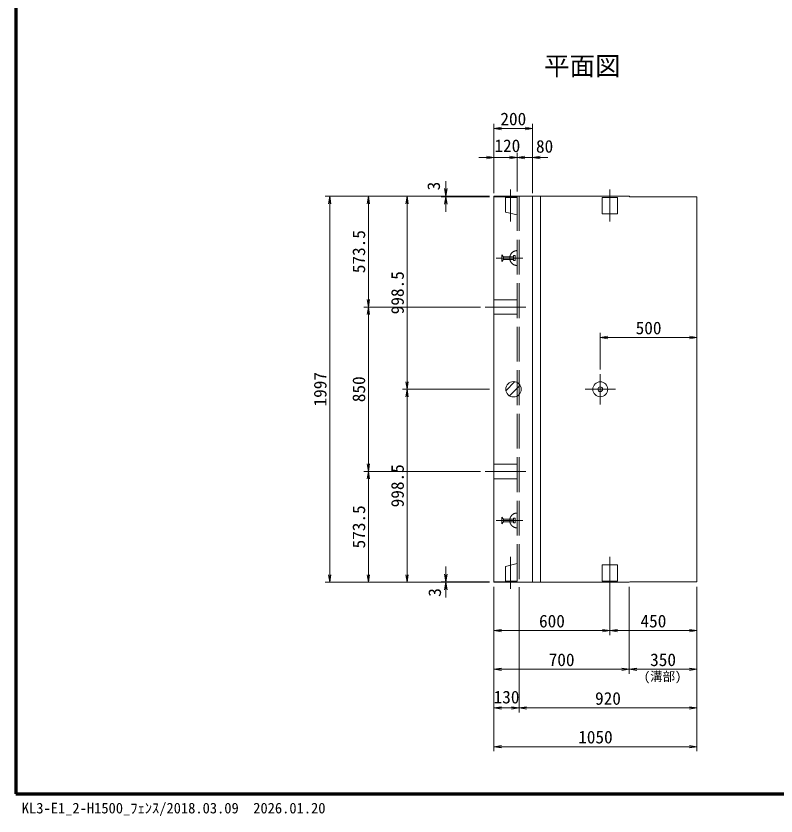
# Model space of a CAD drawing. Units: millimetres at full size, sheet at 1:30; some dimension numbers follow another scale. Extents: x 122209 to 134059, y -1498 to 6777.
# Drawn here: x 122209 to 126141, y -1498 to 2639 of the extents above; entities that cross this region are included whole.
import ezdxf
from ezdxf.enums import TextEntityAlignment as Align

# ---------------------------------------------------------------- set-up
doc = ezdxf.new("R2010")
doc.units = ezdxf.units.MM
doc.header["$LTSCALE"] = 30
doc.linetypes.add('CHAIN', pattern=[18.5, 12, -1.5, 3.5, -1.5])
doc.linetypes.add('DASHED', pattern=[7.5, 6, -1.5])
for name, color, linetype, lineweight in [('01図枠', 1, 'Continuous', 70), ('中心', 6, 'CHAIN', 9), ('外形線', 7, 'Continuous', 13), ('寸法', 2, 'Continuous', 9), ('細線', 4, 'Continuous', 9)]:
    doc.layers.add(name, color=color, linetype=linetype, lineweight=lineweight)
doc.layers.add('文字', color=7, linetype='Continuous')
doc.styles.add('ＭＳ ゴシック', font='')
doc.styles.add('ＭＳ Ｐゴシック', font='')
doc.styles.get('ＭＳ ゴシック').set_extended_font_data('MS Gothic')
doc.styles.get('ＭＳ Ｐゴシック').set_extended_font_data('MS PGothic')

# ---------------------------------------------------------------- blocks, each defined once
blk = doc.blocks.new('open_arrow')
at = {"color": 0, "linetype": 'Continuous', "lineweight": -2}
blk.add_lwpolyline([(7.5, 1.25), (0, 0), (7.5, -1.25)], dxfattribs=at)

msp = doc.modelspace()

# ---------------------------------------------------------------- hatches: boundary and pattern name
at = {"layer": '細線'}
h = msp.add_hatch(dxfattribs=at)
h.set_pattern_fill('USER', color=256, style=0, pattern_type=2)
h.set_pattern_definition([(45, (191.12, -327.93), (-22.45064, 22.45064), [])])
h.paths.add_polyline_path([(124802.04, 743.92, -0.27564), (124823.04, 708.72, -0.27564), (124802.04, 673.52, -0.56784), (124743.04, 708.72, -0.56784)])

# ---------------------------------------------------------------- linework, layer by layer
at = {"layer": '01図枠'}
msp.add_lwpolyline([(122208.55, -1383.36), (134058.55, -1383.36), (134058.55, 6776.64), (122208.55, 6776.64)], close=True, dxfattribs=at)
at = {"layer": '中心'}
for p, q in [((124767.04, 1576.22), (124767.04, 1741.22)), ((125282.04, 1576.22), (125282.04, 1741.22)), ((124832.04, 1387.22), (124693.04, 1387.22)), ((124637.04, 1133.72), (124847.04, 1133.72)), ((125232.04, 787.22), (125232.04, 630.22)), ((125310.54, 708.72), (125153.54, 708.72)), ((124637.04, 283.72), (124847.04, 283.72)), ((124832.04, 30.22), (124693.04, 30.22)), ((124767.04, -158.78), (124767.04, -323.78)), ((125282.04, -158.78), (125282.04, -323.78))]:
    msp.add_line(p, q, dxfattribs=at)
at = {"layer": '外形線'}
for p, q in [((124682.04, 1707.22), (125382.04, 1707.22)), ((124682.04, 1707.22), (124682.04, -289.78)), ((124882.04, 1707.22), (124882.04, -289.78)), ((125385.04, 1704.22), (125382.04, 1707.22)), ((125385.04, 1704.22), (125732.04, 1704.22)), ((125732.04, -286.78), (125732.04, 1704.22)), ((125382.04, -289.78), (125385.04, -286.78)), ((125385.04, -286.78), (125732.04, -286.78)), ((124682.04, -289.78), (125382.04, -289.78))]:
    msp.add_line(p, q, dxfattribs=at)
msp.add_circle((124783.04, 708.72), 40, dxfattribs=at)
at = {"layer": '寸法'}
for p, q in [((124682.04, 1722.22), (124682.04, 2081.22)), ((124882.04, 1722.22), (124882.04, 2081.22)), ((124682.04, 2057.22), (124882.04, 2057.22)), ((124880.04, 1907.22), (124604.04, 1907.22)), ((124682.04, 1731.22), (124682.04, 1931.22)), ((124724.04, 1907.22), (124960.04, 1907.22)), ((124802.04, 1731.22), (124802.04, 1931.22)), ((124802.04, 1731.22), (124802.04, 1931.22)), ((124882.04, 1731.22), (124882.04, 1931.22)), ((124432.68, 1785.22), (124432.68, 1626.22)), ((124658.04, 1707.22), (123808.04, 1707.22)), ((123832.04, 1707.22), (123832.04, -289.78)), ((124658.04, 1707.22), (124008.04, 1707.22)), ((124032.04, 1707.22), (124032.04, 1133.72)), ((124658.04, 1707.22), (124208.04, 1707.22)), ((124232.04, 1707.22), (124232.04, 708.72)), ((124658.04, 1707.22), (124408.68, 1707.22)), ((124658.04, 1704.22), (124408.68, 1704.22)), ((124613.04, 1133.72), (124008.04, 1133.72)), ((124613.04, 1133.72), (124008.04, 1133.72)), ((124032.04, 1133.72), (124032.04, 283.72)), ((125232.04, 811.22), (125232.04, 1000.3)), ((125732.04, 800.34), (125732.04, 1000.3)), ((125732.04, 976.3), (125232.04, 976.3)), ((124659.04, 708.72), (124208.04, 708.72)), ((124659.04, 708.72), (124208.04, 708.72)), ((124232.04, 708.72), (124232.04, -289.78)), ((124613.04, 283.72), (124008.04, 283.72)), ((124613.04, 283.72), (124008.04, 283.72)), ((124032.04, 283.72), (124032.04, -289.78)), ((124432.68, -367.78), (124432.68, -208.78)), ((124658.04, -286.78), (124408.68, -286.78)), ((124658.04, -289.78), (123808.04, -289.78)), ((124658.04, -289.78), (124008.04, -289.78)), ((124658.04, -289.78), (124208.04, -289.78)), ((124658.04, -289.78), (124408.68, -289.78)), ((124682.04, -313.78), (124682.04, -1163.78)), ((124682.04, -313.78), (124682.04, -963.78)), ((124682.04, -313.78), (124682.04, -763.78)), ((124682.04, -313.78), (124682.04, -563.78)), ((124812.04, -314.43), (124812.04, -963.78)), ((124812.04, -314.43), (124812.04, -963.78)), ((125282.04, -313.78), (125282.04, -563.78)), ((125282.04, -313.78), (125282.04, -563.78)), ((125382.04, -313.78), (125382.04, -763.78)), ((125382.04, -313.78), (125382.04, -763.78)), ((125732.04, -313.78), (125732.04, -1163.78)), ((125732.04, -313.78), (125732.04, -963.78)), ((125732.04, -313.78), (125732.04, -763.78)), ((125732.04, -313.78), (125732.04, -563.78)), ((124682.04, -539.78), (125282.04, -539.78)), ((125732.04, -539.78), (125282.04, -539.78)), ((124682.04, -739.78), (125382.04, -739.78)), ((125382.04, -739.78), (125732.04, -739.78)), ((124682.04, -939.78), (124812.04, -939.78)), ((124812.04, -939.78), (125732.04, -939.78)), ((124682.04, -1139.78), (125732.04, -1139.78))]:
    msp.add_line(p, q, dxfattribs=at)
at = {"layer": '寸法', "color": 3, "linetype": 'DASHED'}
for p, q in [((124802.04, 1425.72), (124802.04, 1348.72)), ((124723.04, 1369.72), (124723.04, 1404.72)), ((124723.04, 1404.72), (124730.71, 1394.22)), ((124730.71, 1380.22), (124723.04, 1369.72)), ((124782.71, 1394.22), (124730.71, 1394.22)), ((124730.71, 1394.22), (124730.71, 1380.22)), ((124782.71, 1380.22), (124730.71, 1380.22)), ((124782.71, 1374.72), (124782.71, 1399.72)), ((124782.71, 1399.72), (124791.04, 1399.72)), ((124791.04, 1374.72), (124782.71, 1374.72)), ((124791.04, 1399.72), (124791.04, 1374.72)), ((124730.71, 37.22), (124723.04, 47.72)), ((124723.04, 47.72), (124723.04, 12.72)), ((124791.04, 42.72), (124782.71, 42.72)), ((124782.71, 42.72), (124782.71, 17.72)), ((124791.04, 17.72), (124791.04, 42.72)), ((124802.04, -8.28), (124802.04, 68.72)), ((124723.04, 12.72), (124730.71, 23.22)), ((124782.71, 37.22), (124730.71, 37.22)), ((124730.71, 23.22), (124730.71, 37.22)), ((124782.71, 23.22), (124730.71, 23.22)), ((124782.71, 17.72), (124791.04, 17.72))]:
    msp.add_line(p, q, dxfattribs=at)
at = {"layer": '寸法', "color": 3}
for radius in [38.5, 12.5]:
    msp.add_circle((125232.04, 708.72), radius, dxfattribs=at)
at = {"layer": '寸法', "color": 3, "linetype": 'DASHED'}
for centre in [(124802.04, 1387.22), (124802.04, 30.22)]:
    msp.add_arc(centre, 38.5, 90, 270, dxfattribs=at)
at = {"layer": '細線', "linetype": 'DASHED'}
for p, q in [((124682.04, 1704.22), (124802.04, 1704.22)), ((124742.04, 1701.22), (124742.04, 1625.22)), ((124742.04, 1701.22), (124802.04, 1701.22)), ((124802.04, 1707.22), (124802.04, -289.78)), ((124802.04, 1701.22), (124802.04, 1610.22)), ((124812.04, 1707.22), (124812.04, -289.78)), ((124742.04, 1625.22), (124802.04, 1610.22)), ((124742.04, -207.78), (124802.04, -192.78)), ((124802.04, -283.78), (124802.04, -192.78)), ((124742.04, -283.78), (124742.04, -207.78)), ((124682.04, -286.78), (124802.04, -286.78)), ((124742.04, -283.78), (124802.04, -283.78))]:
    msp.add_line(p, q, dxfattribs=at)
at = {"layer": '細線'}
for p, q in [((124922.04, 1707.22), (124922.04, -289.78)), ((125322.04, 1701.22), (125242.04, 1701.22)), ((125242.04, 1616.22), (125242.04, 1701.22)), ((125322.04, 1616.22), (125322.04, 1701.22)), ((125322.04, 1616.22), (125242.04, 1616.22)), ((125322.04, -198.78), (125242.04, -198.78)), ((125242.04, -198.78), (125242.04, -283.78)), ((125322.04, -198.78), (125322.04, -283.78)), ((125322.04, -283.78), (125242.04, -283.78))]:
    msp.add_line(p, q, dxfattribs=at)
at = {"layer": '細線', "linetype": 'DASHED'}
for points in [[(124682.04, 1096.22), (124802.04, 1096.22), (124802.04, 1171.22), (124682.04, 1171.22)], [(124682.04, 321.22), (124802.04, 321.22), (124802.04, 246.22), (124682.04, 246.22)]]:
    msp.add_lwpolyline(points, close=True, dxfattribs=at)

# ---------------------------------------------------------------- block references
at = {"layer": '寸法', "xscale": 5.2, "yscale": 5.2}
for p in [(124682.04, 2057.22), (124802.04, 1907.22), (124882.04, 1907.22), (125232.04, 976.3), (124682.04, -539.78), (125282.04, -539.78), (124682.04, -739.78), (125382.04, -739.78), (124682.04, -939.78), (124812.04, -939.78), (124682.04, -1139.78)]:
    msp.add_blockref('open_arrow', p, dxfattribs=at)
for p, rotation in [((124882.04, 2057.22), 180), ((124682.04, 1907.22), 180), ((124802.04, 1907.22), 180), ((124432.68, 1707.22), 90), ((123832.04, 1707.22), 270), ((124032.04, 1707.22), 270), ((124232.04, 1707.22), 270), ((124432.68, 1704.22), 270), ((124032.04, 1133.72), 90), ((124032.04, 1133.72), 270), ((125732.04, 976.3), 180), ((124232.04, 708.72), 90), ((124232.04, 708.72), 270), ((124032.04, 283.72), 90), ((124032.04, 283.72), 270), ((124432.68, -286.78), 90), ((123832.04, -289.78), 90), ((124032.04, -289.78), 90), ((124232.04, -289.78), 90), ((124432.68, -289.78), 270), ((125282.04, -539.78), 180), ((125732.04, -539.78), 180), ((125382.04, -739.78), 180), ((125732.04, -739.78), 180), ((124812.04, -939.78), 180), ((125732.04, -939.78), 180), ((125732.04, -1139.78), 180)]:
    msp.add_blockref('open_arrow', p, dxfattribs=dict(at, rotation=rotation))

# ---------------------------------------------------------------- texts
at = {"layer": '寸法', "style": 'ＭＳ ゴシック'}
for s, p in [('200', (124782.04, 2106.72)), ('120', (124751.22, 1968.12)), ('80', (124943.97, 1965.11)), ('500', (125482.04, 1025.8)), ('600', (124982.04, -490.28)), ('450', (125507.04, -490.28)), ('700', (125032.04, -690.28)), ('350', (125557.04, -690.28)), ('130', (124747.04, -883.36)), ('920', (125272.04, -890.28)), ('1050', (125207.04, -1090.28))]:
    msp.add_text(s, height=65.51, dxfattribs=at).set_placement(p, align=Align.MIDDLE_CENTER)
for s, p in [('3', (124369.86, 1759.67)), ('573.5', (123982.54, 1420.47)), ('998.5', (124182.54, 1207.97)), ('1997', (123782.54, 708.72)), ('850', (123982.54, 708.72)), ('998.5', (124182.54, 209.47)), ('573.5', (123982.54, -3.03)), ('3', (124375.15, -342.22))]:
    msp.add_text(s, height=65.51, rotation=90, dxfattribs=at).set_placement(p, align=Align.MIDDLE_CENTER)
at = {"layer": '寸法', "color": 3, "style": 'ＭＳ ゴシック'}
msp.add_text('(溝部)', height=47.47, dxfattribs=at).set_placement((125457.6, -814.36), align=Align.BOTTOM_LEFT)
at = {"layer": '文字', "style": 'ＭＳ Ｐゴシック'}
msp.add_text(' 平面図 ', height=96.5, dxfattribs=at).set_placement((125139.15, 2303.96), align=Align.BOTTOM_CENTER)
at = {"layer": '文字', "style": 'ＭＳ ゴシック'}
msp.add_text('KL3-E1_2-H1500_ﾌｪﾝｽ/2018.03.09  2026.01.20', height=54.99, dxfattribs=at).set_placement((122238.7, -1501.45), align=Align.BOTTOM_LEFT)

doc.saveas('drawing.dxf')
